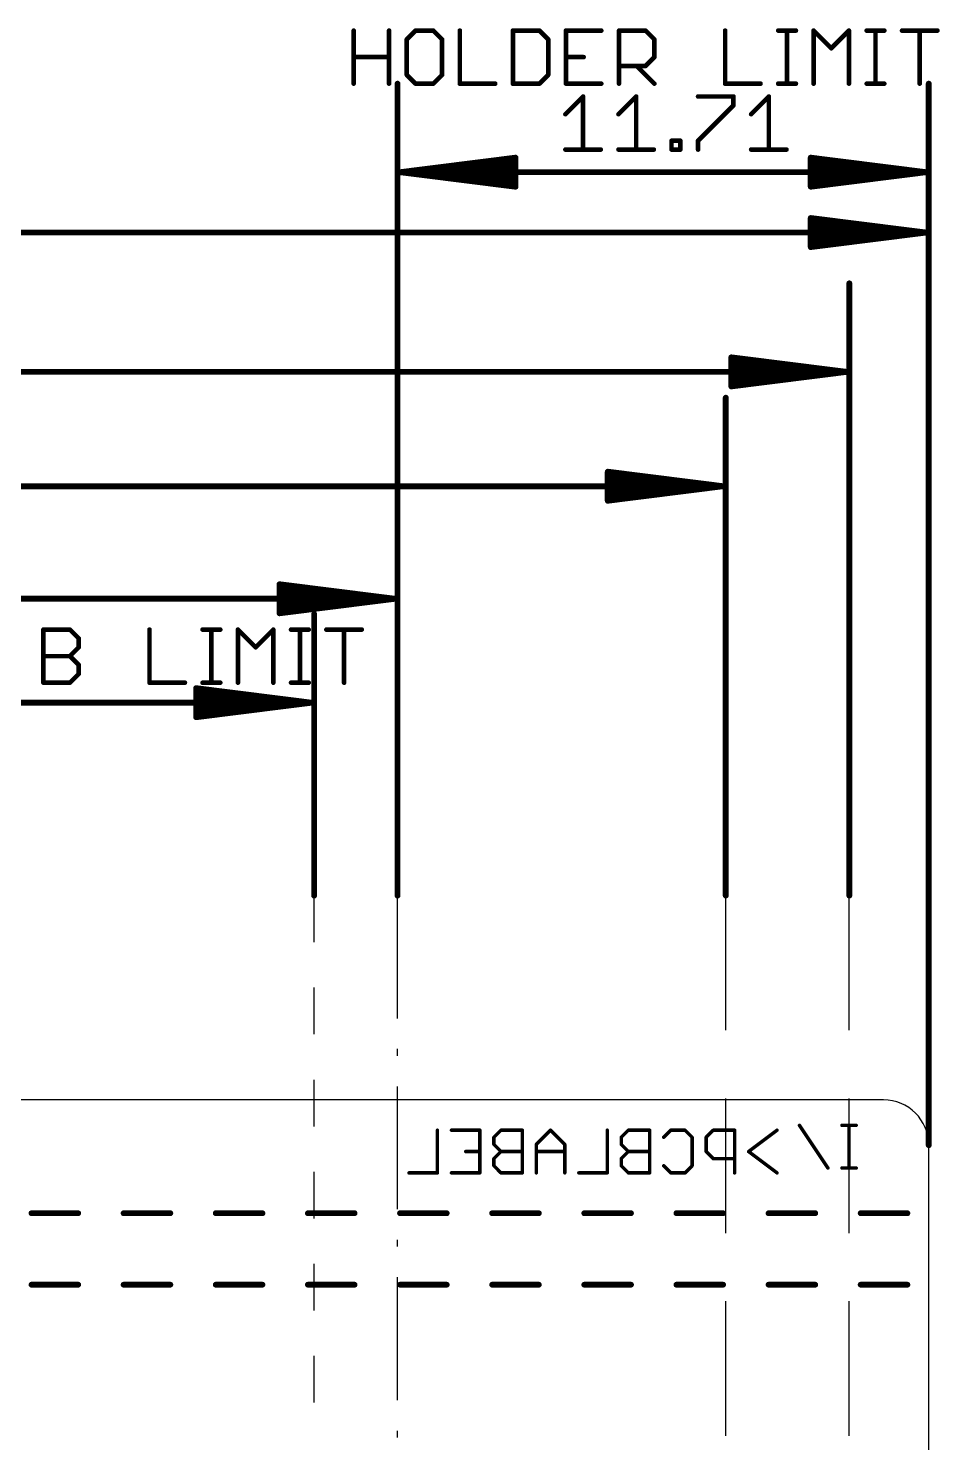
# Model space of a CAD drawing. Extents: x 85.1 to 160.2, y -5 to 84.1.
# Drawn here: x 136.8 to 156.88, y 52.94 to 84.11 of the extents above; entities that cross this region are included whole.
import ezdxf

# ---------------------------------------------------------------- set-up
doc = ezdxf.new("R2010")
doc.units = 0
for name, color, linetype in [('20', 7, 'CONTINUOUS'), ('22', 253, 'CONTINUOUS'), ('48', 253, 'CONTINUOUS')]:
    doc.layers.add(name, color=color, linetype=linetype)

msp = doc.modelspace()

# ---------------------------------------------------------------- linework, layer by layer
at = {"layer": '20'}
for p, q in [((155.64, 60.5), (132.67, 60.5)), ((156.64, 0.5), (156.64, 59.5))]:
    msp.add_line(p, q, dxfattribs=at)
msp.add_arc((155.64, 59.5), 1, 0, 90, dxfattribs=at)
at = {"layer": '22', "const_width": 0.0762}
for points in [[(145.813, 59.8297), (145.813, 58.8891)], [(146.1215, 59.8297), (146.7485, 59.8297)], [(146.7485, 59.8297), (146.7485, 58.8891)], [(147.2137, 59.8297), (147.057, 59.6729)], [(147.684, 59.8297), (147.2137, 59.8297)], [(147.684, 58.8891), (147.684, 59.8297)], [(148.306, 59.8297), (147.9925, 59.5162)], [(148.6196, 59.5162), (148.306, 59.8297)], [(149.5551, 59.8297), (149.5551, 58.8891)], [(150.0203, 59.8297), (149.8635, 59.6729)], [(150.4906, 59.8297), (150.0203, 59.8297)], [(150.4906, 58.8891), (150.4906, 59.8297)], [(150.799, 59.6729), (150.9558, 59.8297)], [(150.9558, 59.8297), (151.2693, 59.8297)], [(151.2693, 59.8297), (151.4261, 59.6729)], [(151.8913, 59.8297), (151.7346, 59.6729)], [(152.3616, 59.8297), (151.8913, 59.8297)], [(152.3616, 58.8891), (152.3616, 59.8297)], [(153.2972, 59.8297), (152.6701, 59.3594)], [(154.4182, 58.9961), (153.7912, 59.9367)], [(155.0419, 59.9367), (154.7284, 59.9367)], [(154.8851, 58.9961), (154.8851, 59.9367)], [(147.057, 59.6729), (147.057, 59.5162)], [(147.057, 59.5162), (147.2137, 59.3594)], [(147.9925, 59.5162), (147.9925, 58.8891)], [(148.6196, 58.8891), (148.6196, 59.5162)], [(149.8635, 59.6729), (149.8635, 59.5162)], [(149.8635, 59.5162), (150.0203, 59.3594)], [(151.4261, 59.6729), (151.4261, 59.0459)], [(151.7346, 59.6729), (151.7346, 59.3594)], [(146.7485, 59.3594), (146.435, 59.3594)], [(147.2137, 59.3594), (147.057, 59.2026)], [(147.057, 59.2026), (147.057, 59.0459)], [(147.684, 59.3594), (147.2137, 59.3594)], [(148.6196, 59.3594), (147.9925, 59.3594)], [(150.0203, 59.3594), (149.8635, 59.2026)], [(149.8635, 59.2026), (149.8635, 59.0459)], [(150.4906, 59.3594), (150.0203, 59.3594)], [(151.7346, 59.3594), (151.8913, 59.2026)], [(151.8913, 59.2026), (152.3616, 59.2026)], [(152.6701, 59.3594), (153.2972, 58.8891)], [(145.813, 58.8891), (145.1859, 58.8891)], [(146.7485, 58.8891), (146.1215, 58.8891)], [(147.057, 59.0459), (147.2137, 58.8891)], [(147.2137, 58.8891), (147.684, 58.8891)], [(149.5551, 58.8891), (148.928, 58.8891)], [(149.8635, 59.0459), (150.0203, 58.8891)], [(150.0203, 58.8891), (150.4906, 58.8891)], [(150.9558, 58.8891), (150.799, 59.0459)], [(151.2693, 58.8891), (150.9558, 58.8891)], [(151.4261, 59.0459), (151.2693, 58.8891)], [(155.0419, 58.9961), (154.7284, 58.9961)]]:
    msp.add_lwpolyline(points, dxfattribs=at)
at = {"layer": '22', "const_width": 0.0381}
for points in [[(145.8321, 59.8297, 1), (145.794, 59.8297)], [(146.1215, 59.8488, 1), (146.1215, 59.8107)], [(146.7676, 59.8297, 1), (146.7295, 59.8297)], [(146.7485, 59.8107, 1), (146.7485, 59.8488)], [(147.2137, 59.8488, 1), (147.2137, 59.8107)], [(147.2272, 59.8162, 1), (147.2003, 59.8432)], [(147.7031, 59.8297, 1), (147.665, 59.8297)], [(147.684, 59.8107, 1), (147.684, 59.8488)], [(148.3195, 59.8432, 1), (148.2926, 59.8162)], [(148.3195, 59.8162, 1), (148.2926, 59.8432)], [(149.5741, 59.8297, 1), (149.536, 59.8297)], [(150.0203, 59.8488, 1), (150.0203, 59.8107)], [(150.0338, 59.8162, 1), (150.0068, 59.8432)], [(150.5096, 59.8297, 1), (150.4715, 59.8297)], [(150.4906, 59.8107, 1), (150.4906, 59.8488)], [(150.9558, 59.8488, 1), (150.9558, 59.8107)], [(150.9693, 59.8162, 1), (150.9423, 59.8432)], [(151.2828, 59.8432, 1), (151.2559, 59.8162)], [(151.2693, 59.8107, 1), (151.2693, 59.8488)], [(151.8913, 59.8488, 1), (151.8913, 59.8107)], [(151.9048, 59.8162, 1), (151.8779, 59.8432)], [(152.3807, 59.8297, 1), (152.3426, 59.8297)], [(152.3616, 59.8107, 1), (152.3616, 59.8488)], [(153.3086, 59.8145, 1), (153.2857, 59.8449)], [(153.807, 59.9473, 1), (153.7753, 59.9261)], [(154.7284, 59.9558, 1), (154.7284, 59.9177)], [(154.9042, 59.9367, 1), (154.8661, 59.9367)], [(155.0419, 59.9177, 1), (155.0419, 59.9558)], [(147.076, 59.6729, 1), (147.0379, 59.6729)], [(147.0435, 59.6864, 1), (147.0704, 59.6595)], [(147.0704, 59.5296, 1), (147.0435, 59.5027)], [(147.0379, 59.5162, 1), (147.076, 59.5162)], [(148.0115, 59.5162, 1), (147.9734, 59.5162)], [(147.979, 59.5296, 1), (148.006, 59.5027)], [(148.6386, 59.5162, 1), (148.6005, 59.5162)], [(148.6061, 59.5027, 1), (148.633, 59.5296)], [(149.8826, 59.6729, 1), (149.8445, 59.6729)], [(149.8501, 59.6864, 1), (149.877, 59.6595)], [(149.877, 59.5296, 1), (149.8501, 59.5027)], [(149.8445, 59.5162, 1), (149.8826, 59.5162)], [(150.7856, 59.6864, 1), (150.8125, 59.6595)], [(151.4452, 59.6729, 1), (151.4071, 59.6729)], [(151.4126, 59.6595, 1), (151.4396, 59.6864)], [(151.7536, 59.6729, 1), (151.7155, 59.6729)], [(151.7211, 59.6864, 1), (151.748, 59.6595)], [(146.435, 59.3785, 1), (146.435, 59.3404)], [(146.7485, 59.3404, 1), (146.7485, 59.3785)], [(147.076, 59.2026, 1), (147.0379, 59.2026)], [(147.0435, 59.2161, 1), (147.0704, 59.1892)], [(147.2137, 59.3785, 1), (147.2137, 59.3404)], [(147.2272, 59.3459, 1), (147.2003, 59.3729)], [(147.2003, 59.3459, 1), (147.2272, 59.3729)], [(147.684, 59.3404, 1), (147.684, 59.3785)], [(147.9925, 59.3785, 1), (147.9925, 59.3404)], [(148.6196, 59.3404, 1), (148.6196, 59.3785)], [(149.8826, 59.2026, 1), (149.8445, 59.2026)], [(149.8501, 59.2161, 1), (149.877, 59.1892)], [(150.0203, 59.3785, 1), (150.0203, 59.3404)], [(150.0338, 59.3459, 1), (150.0068, 59.3729)], [(150.0068, 59.3459, 1), (150.0338, 59.3729)], [(150.4906, 59.3404, 1), (150.4906, 59.3785)], [(151.748, 59.3729, 1), (151.7211, 59.3459)], [(151.7155, 59.3594, 1), (151.7536, 59.3594)], [(151.8913, 59.2217, 1), (151.8913, 59.1836)], [(151.8779, 59.1892, 1), (151.9048, 59.2161)], [(152.3616, 59.1836, 1), (152.3616, 59.2217)], [(152.6815, 59.3746, 1), (152.6587, 59.3442)], [(152.6587, 59.3746, 1), (152.6815, 59.3442)], [(145.1859, 58.9082, 1), (145.1859, 58.8701)], [(145.794, 58.8891, 1), (145.8321, 58.8891)], [(145.813, 58.8701, 1), (145.813, 58.9082)], [(146.1215, 58.9082, 1), (146.1215, 58.8701)], [(146.7295, 58.8891, 1), (146.7676, 58.8891)], [(146.7485, 58.8701, 1), (146.7485, 58.9082)], [(147.0704, 59.0593, 1), (147.0435, 59.0324)], [(147.0379, 59.0459, 1), (147.076, 59.0459)], [(147.2137, 58.9082, 1), (147.2137, 58.8701)], [(147.2003, 58.8756, 1), (147.2272, 58.9026)], [(147.665, 58.8891, 1), (147.7031, 58.8891)], [(147.684, 58.8701, 1), (147.684, 58.9082)], [(147.9734, 58.8891, 1), (148.0115, 58.8891)], [(148.6005, 58.8891, 1), (148.6386, 58.8891)], [(148.928, 58.9082, 1), (148.928, 58.8701)], [(149.536, 58.8891, 1), (149.5741, 58.8891)], [(149.5551, 58.8701, 1), (149.5551, 58.9082)], [(149.877, 59.0593, 1), (149.8501, 59.0324)], [(149.8445, 59.0459, 1), (149.8826, 59.0459)], [(150.0203, 58.9082, 1), (150.0203, 58.8701)], [(150.0068, 58.8756, 1), (150.0338, 58.9026)], [(150.4715, 58.8891, 1), (150.5096, 58.8891)], [(150.4906, 58.8701, 1), (150.4906, 58.9082)], [(150.8125, 59.0593, 1), (150.7856, 59.0324)], [(150.9558, 58.9082, 1), (150.9558, 58.8701)], [(150.9423, 58.8756, 1), (150.9693, 58.9026)], [(151.2559, 58.9026, 1), (151.2828, 58.8756)], [(151.2693, 58.8701, 1), (151.2693, 58.9082)], [(151.4071, 59.0459, 1), (151.4452, 59.0459)], [(151.4396, 59.0324, 1), (151.4126, 59.0593)], [(152.3426, 58.8891, 1), (152.3807, 58.8891)], [(153.2857, 58.8739, 1), (153.3086, 58.9043)], [(154.4024, 58.9855, 1), (154.4341, 59.0067)], [(154.7284, 59.0152, 1), (154.7284, 58.9771)], [(154.8661, 58.9961, 1), (154.9042, 58.9961)], [(155.0419, 58.9771, 1), (155.0419, 59.0152)]]:
    msp.add_lwpolyline(points, format="xyb", dxfattribs=at)
at = {"layer": '48'}
for p, q in [((143.096, 63.9714), (143.096, 65)), ((144.934, 62.2941), (144.934, 65)), ((152.167, 62.0312), (152.167, 65)), ((154.89, 62.0312), (154.89, 65)), ((143.096, 61.9429), (143.096, 62.9714)), ((144.934, 61.4691), (144.934, 61.6191)), ((143.096, 59.9143), (143.096, 60.9429)), ((144.934, 58.0882), (144.934, 60.7941)), ((152.167, 57.5625), (152.167, 60.5312)), ((154.89, 57.5625), (154.89, 60.5312)), ((143.096, 57.8857), (143.096, 58.9143)), ((144.934, 57.2632), (144.934, 57.4132)), ((143.096, 55.8571), (143.096, 56.8857)), ((144.934, 53.8824), (144.934, 56.5882)), ((152.167, 53.0938), (152.167, 56.0625)), ((154.89, 53.0938), (154.89, 56.0625)), ((143.096, 53.8286), (143.096, 54.8571)), ((144.934, 53.0574), (144.934, 53.2074))]:
    msp.add_line(p, q, dxfattribs=at)
for points, const_width in [([(143.9676, 82.8908), (143.9676, 84.0602)], 0.1016), ([(144.7472, 84.0602), (144.7472, 82.8908)], 0.1016), ([(145.3319, 84.0602), (145.137, 83.8653)], 0.1016), ([(145.137, 83.8653), (145.137, 83.0857)], 0.1016), ([(145.7217, 84.0602), (145.3319, 84.0602)], 0.1016), ([(145.9166, 83.8653), (145.7217, 84.0602)], 0.1016), ([(145.9166, 83.0857), (145.9166, 83.8653)], 0.1016), ([(146.3064, 84.0602), (146.3064, 82.8908)], 0.1016), ([(147.4758, 84.0602), (147.4758, 82.8908)], 0.1016), ([(148.0605, 84.0602), (147.4758, 84.0602)], 0.1016), ([(148.2554, 83.8653), (148.0605, 84.0602)], 0.1016), ([(148.2554, 83.0857), (148.2554, 83.8653)], 0.1016), ([(149.4248, 84.0602), (148.6452, 84.0602)], 0.1016), ([(148.6452, 84.0602), (148.6452, 82.8908)], 0.1016), ([(149.8146, 82.8908), (149.8146, 84.0602)], 0.1016), ([(149.8146, 84.0602), (150.3993, 84.0602)], 0.1016), ([(150.3993, 84.0602), (150.5942, 83.8653)], 0.1016), ([(150.5942, 83.8653), (150.5942, 83.4755)], 0.1016), ([(152.1534, 84.0602), (152.1534, 82.8908)], 0.1016), ([(153.3228, 84.0602), (153.7126, 84.0602)], 0.1016), ([(153.5177, 82.8908), (153.5177, 84.0602)], 0.1016), ([(154.1024, 82.8908), (154.1024, 84.0602)], 0.1016), ([(154.1024, 84.0602), (154.4922, 83.6704)], 0.1016), ([(154.4922, 83.6704), (154.882, 84.0602)], 0.1016), ([(154.882, 84.0602), (154.882, 82.8908)], 0.1016), ([(155.2718, 84.0602), (155.6616, 84.0602)], 0.1016), ([(155.4667, 82.8908), (155.4667, 84.0602)], 0.1016), ([(156.0514, 84.0602), (156.831, 84.0602)], 0.1016), ([(156.4412, 82.8908), (156.4412, 84.0602)], 0.1016), ([(143.9676, 83.4755), (144.7472, 83.4755)], 0.1016), ([(148.6452, 83.4755), (149.035, 83.4755)], 0.1016), ([(150.3993, 83.2806), (149.8146, 83.2806)], 0.1016), ([(150.2044, 83.2806), (150.5942, 82.8908)], 0.1016), ([(150.5942, 83.4755), (150.3993, 83.2806)], 0.1016), ([(144.934, 65), (144.934, 82.89)], 0.13), ([(145.137, 83.0857), (145.3319, 82.8908)], 0.1016), ([(145.3319, 82.8908), (145.7217, 82.8908)], 0.1016), ([(145.7217, 82.8908), (145.9166, 83.0857)], 0.1016), ([(146.3064, 82.8908), (147.086, 82.8908)], 0.1016), ([(147.4758, 82.8908), (148.0605, 82.8908)], 0.1016), ([(148.0605, 82.8908), (148.2554, 83.0857)], 0.1016), ([(148.6452, 82.8908), (149.4248, 82.8908)], 0.1016), ([(152.1534, 82.8908), (152.933, 82.8908)], 0.1016), ([(153.3228, 82.8908), (153.7126, 82.8908)], 0.1016), ([(155.2718, 82.8908), (155.6616, 82.8908)], 0.1016), ([(156.64, 59.5), (156.64, 82.89)], 0.13), ([(148.6331, 82.2179), (149.0229, 82.6077)], 0.1016), ([(149.0229, 82.6077), (149.0229, 81.4383)], 0.1016), ([(149.8025, 82.2179), (150.1923, 82.6077)], 0.1016), ([(150.1923, 82.6077), (150.1923, 81.4383)], 0.1016), ([(151.5566, 82.6077), (152.3362, 82.6077)], 0.1016), ([(152.3362, 82.6077), (152.3362, 82.4128)], 0.1016), ([(152.726, 82.2179), (153.1158, 82.6077)], 0.1016), ([(153.1158, 82.6077), (153.1158, 81.4383)], 0.1016), ([(152.3362, 82.4128), (151.5566, 81.6332)], 0.1016), ([(150.9719, 81.4383), (150.9719, 81.6332)], 0.1016), ([(150.9719, 81.6332), (151.1668, 81.6332)], 0.1016), ([(151.1668, 81.6332), (151.1668, 81.4383)], 0.1016), ([(151.5566, 81.6332), (151.5566, 81.4383)], 0.1016), ([(148.6331, 81.4383), (149.4127, 81.4383)], 0.1016), ([(149.8025, 81.4383), (150.5821, 81.4383)], 0.1016), ([(151.1668, 81.4383), (150.9719, 81.4383)], 0.1016), ([(152.726, 81.4383), (153.5056, 81.4383)], 0.1016), ([(156.64, 59.5), (156.64, 81.56)], 0.13), ([(144.999, 80.94), (147.534, 81.2592)], 0.13), ([(144.999, 80.94), (147.534, 81.2)], 0.13), ([(144.999, 80.94), (147.534, 81.07)], 0.13), ([(147.534, 81.2592), (147.534, 80.6208)], 0.13), ([(156.575, 80.94), (154.04, 81.2592)], 0.13), ([(154.04, 81.2592), (154.04, 80.6208)], 0.13), ([(156.575, 80.94), (154.04, 81.2)], 0.13), ([(156.575, 80.94), (154.04, 81.07)], 0.13), ([(156.575, 80.94), (144.999, 80.94)], 0.13), ([(147.534, 80.6208), (144.999, 80.94)], 0.13), ([(147.534, 80.81), (144.999, 80.94)], 0.13), ([(147.534, 80.68), (144.999, 80.94)], 0.13), ([(154.04, 80.6208), (156.575, 80.94)], 0.13), ([(154.04, 80.81), (156.575, 80.94)], 0.13), ([(154.04, 80.68), (156.575, 80.94)], 0.13), ([(156.575, 79.61), (154.04, 79.9292)], 0.13), ([(154.04, 79.9292), (154.04, 79.2908)], 0.13), ([(156.575, 79.61), (154.04, 79.87)], 0.13), ([(156.575, 79.61), (154.04, 79.74)], 0.13), ([(90.235, 79.61), (156.575, 79.61)], 0.13), ([(154.04, 79.2908), (156.575, 79.61)], 0.13), ([(154.04, 79.48), (156.575, 79.61)], 0.13), ([(154.04, 79.35), (156.575, 79.61)], 0.13), ([(154.89, 65), (154.89, 78.49)], 0.13), ([(154.825, 76.54), (152.29, 76.8592)], 0.13), ([(152.29, 76.8592), (152.29, 76.2208)], 0.13), ([(154.825, 76.54), (152.29, 76.8)], 0.13), ([(154.825, 76.54), (152.29, 76.67)], 0.13), ([(90.235, 76.54), (154.825, 76.54)], 0.13), ([(152.29, 76.2208), (154.825, 76.54)], 0.13), ([(152.29, 76.41), (154.825, 76.54)], 0.13), ([(152.29, 76.28), (154.825, 76.54)], 0.13), ([(152.167, 65), (152.167, 75.97)], 0.13), ([(152.102, 74.02), (149.567, 74.3392)], 0.13), ([(149.567, 74.3392), (149.567, 73.7008)], 0.13), ([(152.102, 74.02), (149.567, 74.28)], 0.13), ([(152.102, 74.02), (149.567, 74.15)], 0.13), ([(90.235, 74.02), (152.102, 74.02)], 0.13), ([(149.567, 73.7008), (152.102, 74.02)], 0.13), ([(149.567, 73.89), (152.102, 74.02)], 0.13), ([(149.567, 73.76), (152.102, 74.02)], 0.13), ([(144.934, 65), (144.934, 73.49)], 0.13), ([(144.869, 71.54), (142.334, 71.8592)], 0.13), ([(142.334, 71.8592), (142.334, 71.2208)], 0.13), ([(144.869, 71.54), (142.334, 71.8)], 0.13), ([(144.869, 71.54), (142.334, 71.67)], 0.13), ([(90.235, 71.54), (144.869, 71.54)], 0.13), ([(142.334, 71.2208), (144.869, 71.54)], 0.13), ([(142.334, 71.41), (144.869, 71.54)], 0.13), ([(142.334, 71.28), (144.869, 71.54)], 0.13), ([(143.096, 65), (143.096, 71.2)], 0.13), ([(137.1296, 69.6908), (137.1296, 70.8602)], 0.1016), ([(137.1296, 70.8602), (137.7143, 70.8602)], 0.1016), ([(137.7143, 70.8602), (137.9092, 70.6653)], 0.1016), ([(139.4684, 70.8602), (139.4684, 69.6908)], 0.1016), ([(140.6378, 70.8602), (141.0276, 70.8602)], 0.1016), ([(140.8327, 69.6908), (140.8327, 70.8602)], 0.1016), ([(141.4174, 69.6908), (141.4174, 70.8602)], 0.1016), ([(141.4174, 70.8602), (141.8072, 70.4704)], 0.1016), ([(141.8072, 70.4704), (142.197, 70.8602)], 0.1016), ([(142.197, 70.8602), (142.197, 69.6908)], 0.1016), ([(142.5868, 70.8602), (142.9766, 70.8602)], 0.1016), ([(142.7817, 69.6908), (142.7817, 70.8602)], 0.1016), ([(143.3664, 70.8602), (144.146, 70.8602)], 0.1016), ([(143.7562, 69.6908), (143.7562, 70.8602)], 0.1016), ([(137.9092, 70.4704), (137.7143, 70.2755)], 0.1016), ([(137.9092, 70.6653), (137.9092, 70.4704)], 0.1016), ([(137.1296, 70.2755), (137.7143, 70.2755)], 0.1016), ([(137.7143, 70.2755), (137.9092, 70.0806)], 0.1016), ([(137.9092, 70.0806), (137.9092, 69.8857)], 0.1016), ([(137.9092, 69.8857), (137.7143, 69.6908)], 0.1016), ([(137.7143, 69.6908), (137.1296, 69.6908)], 0.1016), ([(139.4684, 69.6908), (140.248, 69.6908)], 0.1016), ([(143.031, 69.25), (140.496, 69.5692)], 0.13), ([(140.496, 69.5692), (140.496, 68.9308)], 0.13), ([(143.031, 69.25), (140.496, 69.51)], 0.13), ([(140.6378, 69.6908), (141.0276, 69.6908)], 0.1016), ([(142.5868, 69.6908), (142.9766, 69.6908)], 0.1016), ([(90.235, 69.25), (143.031, 69.25)], 0.13), ([(143.031, 69.25), (140.496, 69.38)], 0.13), ([(140.496, 68.9308), (143.031, 69.25)], 0.13), ([(140.496, 69.12), (143.031, 69.25)], 0.13), ([(140.496, 68.99), (143.031, 69.25)], 0.13), ([(136.867, 58), (137.8973, 58)], 0.127), ([(138.8973, 58), (139.9276, 58)], 0.127), ([(140.9276, 58), (141.9579, 58)], 0.127), ([(142.9579, 58), (143.9882, 58)], 0.127), ([(144.9882, 58), (146.0185, 58)], 0.127), ([(147.0185, 58), (148.0488, 58)], 0.127), ([(149.0488, 58), (150.0791, 58)], 0.127), ([(151.0791, 58), (152.1094, 58)], 0.127), ([(153.1094, 58), (154.1397, 58)], 0.127), ([(155.1397, 58), (156.17, 58)], 0.127), ([(136.867, 56.425), (137.8973, 56.425)], 0.127), ([(138.8973, 56.425), (139.9276, 56.425)], 0.127), ([(140.9276, 56.425), (141.9579, 56.425)], 0.127), ([(142.9579, 56.425), (143.9882, 56.425)], 0.127), ([(144.9882, 56.425), (146.0185, 56.425)], 0.127), ([(147.0185, 56.425), (148.0488, 56.425)], 0.127), ([(149.0488, 56.425), (150.0791, 56.425)], 0.127), ([(151.0791, 56.425), (152.1094, 56.425)], 0.127), ([(153.1094, 56.425), (154.1397, 56.425)], 0.127), ([(155.1397, 56.425), (156.17, 56.425)], 0.127)]:
    msp.add_lwpolyline(points, dxfattribs=dict(at, const_width=const_width))
for points, const_width in [([(143.993, 84.0602, 1), (143.9422, 84.0602)], 0.0508), ([(144.7726, 84.0602, 1), (144.7218, 84.0602)], 0.0508), ([(145.119, 83.8833, 1), (145.155, 83.8473)], 0.0508), ([(145.1624, 83.8653, 1), (145.1116, 83.8653)], 0.0508), ([(145.3319, 84.0856, 1), (145.3319, 84.0348)], 0.0508), ([(145.3499, 84.0422, 1), (145.3139, 84.0782)], 0.0508), ([(145.7397, 84.0782, 1), (145.7037, 84.0422)], 0.0508), ([(145.7217, 84.0348, 1), (145.7217, 84.0856)], 0.0508), ([(145.942, 83.8653, 1), (145.8912, 83.8653)], 0.0508), ([(145.8986, 83.8473, 1), (145.9346, 83.8833)], 0.0508), ([(146.3318, 84.0602, 1), (146.281, 84.0602)], 0.0508), ([(147.5012, 84.0602, 1), (147.4504, 84.0602)], 0.0508), ([(147.4758, 84.0856, 1), (147.4758, 84.0348)], 0.0508), ([(148.0785, 84.0782, 1), (148.0425, 84.0422)], 0.0508), ([(148.0605, 84.0348, 1), (148.0605, 84.0856)], 0.0508), ([(148.2808, 83.8653, 1), (148.23, 83.8653)], 0.0508), ([(148.2374, 83.8473, 1), (148.2734, 83.8833)], 0.0508), ([(148.6452, 84.0856, 1), (148.6452, 84.0348)], 0.0508), ([(148.6706, 84.0602, 1), (148.6198, 84.0602)], 0.0508), ([(149.4248, 84.0348, 1), (149.4248, 84.0856)], 0.0508), ([(149.84, 84.0602, 1), (149.7892, 84.0602)], 0.0508), ([(149.8146, 84.0856, 1), (149.8146, 84.0348)], 0.0508), ([(150.4172, 84.0782, 1), (150.3813, 84.0422)], 0.0508), ([(150.3993, 84.0348, 1), (150.3993, 84.0856)], 0.0508), ([(150.6196, 83.8653, 1), (150.5688, 83.8653)], 0.0508), ([(150.5762, 83.8473, 1), (150.6121, 83.8833)], 0.0508), ([(152.1788, 84.0602, 1), (152.128, 84.0602)], 0.0508), ([(153.3228, 84.0856, 1), (153.3228, 84.0348)], 0.0508), ([(153.5431, 84.0602, 1), (153.4923, 84.0602)], 0.0508), ([(153.7126, 84.0348, 1), (153.7126, 84.0856)], 0.0508), ([(154.1203, 84.0782, 1), (154.0844, 84.0422)], 0.0508), ([(154.1278, 84.0602, 1), (154.077, 84.0602)], 0.0508), ([(154.9074, 84.0602, 1), (154.8566, 84.0602)], 0.0508), ([(154.8999, 84.0422, 1), (154.864, 84.0782)], 0.0508), ([(155.2718, 84.0856, 1), (155.2718, 84.0348)], 0.0508), ([(155.4921, 84.0602, 1), (155.4413, 84.0602)], 0.0508), ([(155.6616, 84.0348, 1), (155.6616, 84.0856)], 0.0508), ([(156.0514, 84.0856, 1), (156.0514, 84.0348)], 0.0508), ([(156.4666, 84.0602, 1), (156.4158, 84.0602)], 0.0508), ([(156.831, 84.0348, 1), (156.831, 84.0856)], 0.0508), ([(154.4742, 83.6884, 1), (154.5101, 83.6524)], 0.0508), ([(154.4742, 83.6524, 1), (154.5101, 83.6884)], 0.0508), ([(143.9676, 83.5009, 1), (143.9676, 83.4501)], 0.0508), ([(144.7472, 83.4501, 1), (144.7472, 83.5009)], 0.0508), ([(148.6452, 83.5009, 1), (148.6452, 83.4501)], 0.0508), ([(149.035, 83.4501, 1), (149.035, 83.5009)], 0.0508), ([(149.8146, 83.306, 1), (149.8146, 83.2552)], 0.0508), ([(150.2223, 83.2986, 1), (150.1864, 83.2626)], 0.0508), ([(150.3813, 83.2986, 1), (150.4172, 83.2626)], 0.0508), ([(150.3993, 83.2552, 1), (150.3993, 83.306)], 0.0508), ([(150.5688, 83.4755, 1), (150.6196, 83.4755)], 0.0508), ([(150.6121, 83.4575, 1), (150.5762, 83.4935)], 0.0508), ([(143.9422, 82.8908, 1), (143.993, 82.8908)], 0.0508), ([(144.7218, 82.8908, 1), (144.7726, 82.8908)], 0.0508), ([(144.9665, 82.89, 1), (144.9015, 82.89)], 0.065), ([(145.155, 83.1037, 1), (145.119, 83.0677)], 0.0508), ([(145.1116, 83.0857, 1), (145.1624, 83.0857)], 0.0508), ([(145.3319, 82.9162, 1), (145.3319, 82.8654)], 0.0508), ([(145.3139, 82.8728, 1), (145.3499, 82.9088)], 0.0508), ([(145.7037, 82.9088, 1), (145.7397, 82.8728)], 0.0508), ([(145.7217, 82.8654, 1), (145.7217, 82.9162)], 0.0508), ([(145.8912, 83.0857, 1), (145.942, 83.0857)], 0.0508), ([(145.9346, 83.0677, 1), (145.8986, 83.1037)], 0.0508), ([(146.3064, 82.9162, 1), (146.3064, 82.8654)], 0.0508), ([(146.281, 82.8908, 1), (146.3318, 82.8908)], 0.0508), ([(147.086, 82.8654, 1), (147.086, 82.9162)], 0.0508), ([(147.4758, 82.9162, 1), (147.4758, 82.8654)], 0.0508), ([(147.4504, 82.8908, 1), (147.5012, 82.8908)], 0.0508), ([(148.0425, 82.9088, 1), (148.0785, 82.8728)], 0.0508), ([(148.0605, 82.8654, 1), (148.0605, 82.9162)], 0.0508), ([(148.23, 83.0857, 1), (148.2808, 83.0857)], 0.0508), ([(148.2734, 83.0677, 1), (148.2374, 83.1037)], 0.0508), ([(148.6452, 82.9162, 1), (148.6452, 82.8654)], 0.0508), ([(148.6198, 82.8908, 1), (148.6706, 82.8908)], 0.0508), ([(149.4248, 82.8654, 1), (149.4248, 82.9162)], 0.0508), ([(149.7892, 82.8908, 1), (149.84, 82.8908)], 0.0508), ([(150.5762, 82.8728, 1), (150.6121, 82.9088)], 0.0508), ([(152.1534, 82.9162, 1), (152.1534, 82.8654)], 0.0508), ([(152.128, 82.8908, 1), (152.1788, 82.8908)], 0.0508), ([(152.933, 82.8654, 1), (152.933, 82.9162)], 0.0508), ([(153.3228, 82.9162, 1), (153.3228, 82.8654)], 0.0508), ([(153.4923, 82.8908, 1), (153.5431, 82.8908)], 0.0508), ([(153.7126, 82.8654, 1), (153.7126, 82.9162)], 0.0508), ([(154.077, 82.8908, 1), (154.1278, 82.8908)], 0.0508), ([(154.8566, 82.8908, 1), (154.9074, 82.8908)], 0.0508), ([(155.2718, 82.9162, 1), (155.2718, 82.8654)], 0.0508), ([(155.4413, 82.8908, 1), (155.4921, 82.8908)], 0.0508), ([(155.6616, 82.8654, 1), (155.6616, 82.9162)], 0.0508), ([(156.4158, 82.8908, 1), (156.4666, 82.8908)], 0.0508), ([(156.6725, 82.89, 1), (156.6075, 82.89)], 0.065), ([(149.0483, 82.6077, 1), (148.9975, 82.6077)], 0.0508), ([(149.0409, 82.5897, 1), (149.0049, 82.6257)], 0.0508), ([(150.2177, 82.6077, 1), (150.1669, 82.6077)], 0.0508), ([(150.2103, 82.5897, 1), (150.1743, 82.6257)], 0.0508), ([(151.5566, 82.6331, 1), (151.5566, 82.5823)], 0.0508), ([(152.3616, 82.6077, 1), (152.3108, 82.6077)], 0.0508), ([(152.3362, 82.5823, 1), (152.3362, 82.6331)], 0.0508), ([(153.1412, 82.6077, 1), (153.0904, 82.6077)], 0.0508), ([(153.1338, 82.5897, 1), (153.0978, 82.6257)], 0.0508), ([(152.3108, 82.4128, 1), (152.3616, 82.4128)], 0.0508), ([(152.3542, 82.3948, 1), (152.3182, 82.4308)], 0.0508), ([(148.6151, 82.2359, 1), (148.6511, 82.1999)], 0.0508), ([(149.7845, 82.2359, 1), (149.8205, 82.1999)], 0.0508), ([(152.708, 82.2359, 1), (152.744, 82.1999)], 0.0508), ([(150.9973, 81.6332, 1), (150.9465, 81.6332)], 0.0508), ([(150.9719, 81.6586, 1), (150.9719, 81.6078)], 0.0508), ([(151.1922, 81.6332, 1), (151.1414, 81.6332)], 0.0508), ([(151.1668, 81.6078, 1), (151.1668, 81.6586)], 0.0508), ([(151.5386, 81.6512, 1), (151.5746, 81.6152)], 0.0508), ([(151.582, 81.6332, 1), (151.5312, 81.6332)], 0.0508), ([(148.6331, 81.4637, 1), (148.6331, 81.4129)], 0.0508), ([(148.9975, 81.4383, 1), (149.0483, 81.4383)], 0.0508), ([(149.4127, 81.4129, 1), (149.4127, 81.4637)], 0.0508), ([(149.8025, 81.4637, 1), (149.8025, 81.4129)], 0.0508), ([(150.1669, 81.4383, 1), (150.2177, 81.4383)], 0.0508), ([(150.5821, 81.4129, 1), (150.5821, 81.4637)], 0.0508), ([(150.9719, 81.4637, 1), (150.9719, 81.4129)], 0.0508), ([(150.9465, 81.4383, 1), (150.9973, 81.4383)], 0.0508), ([(151.1414, 81.4383, 1), (151.1922, 81.4383)], 0.0508), ([(151.1668, 81.4129, 1), (151.1668, 81.4637)], 0.0508), ([(151.5312, 81.4383, 1), (151.582, 81.4383)], 0.0508), ([(152.726, 81.4637, 1), (152.726, 81.4129)], 0.0508), ([(153.0904, 81.4383, 1), (153.1412, 81.4383)], 0.0508), ([(153.5056, 81.4129, 1), (153.5056, 81.4637)], 0.0508), ([(156.6725, 81.56, 1), (156.6075, 81.56)], 0.065), ([(147.5665, 81.2592, 1), (147.5015, 81.2592)], 0.065), ([(147.5381, 81.227, 1), (147.5299, 81.2915)], 0.065), ([(147.5373, 81.1677, 1), (147.5307, 81.2323)], 0.065), ([(147.5357, 81.0375, 1), (147.5323, 81.1025)], 0.065), ([(154.0441, 81.2915, 1), (154.0359, 81.227)], 0.065), ([(154.0725, 81.2592, 1), (154.0075, 81.2592)], 0.065), ([(154.0433, 81.2323, 1), (154.0367, 81.1677)], 0.065), ([(154.0417, 81.1025, 1), (154.0383, 81.0375)], 0.065), ([(144.999, 80.9725, 1), (144.999, 80.9075)], 0.065), ([(145.0031, 80.9722, 1), (144.9949, 80.9078)], 0.065), ([(144.9973, 80.9725, 1), (145.0007, 80.9075)], 0.065), ([(145.0007, 80.9725, 1), (144.9973, 80.9075)], 0.065), ([(145.0023, 80.9723, 1), (144.9957, 80.9077)], 0.065), ([(144.9957, 80.9723, 1), (145.0023, 80.9077)], 0.065), ([(144.9949, 80.9722, 1), (145.0031, 80.9078)], 0.065), ([(147.5307, 80.6477, 1), (147.5373, 80.7123)], 0.065), ([(147.5323, 80.7775, 1), (147.5357, 80.8425)], 0.065), ([(154.0383, 80.8425, 1), (154.0417, 80.7775)], 0.065), ([(154.0367, 80.7123, 1), (154.0433, 80.6477)], 0.065), ([(156.5791, 80.9078, 1), (156.5709, 80.9722)], 0.065), ([(156.5709, 80.9078, 1), (156.5791, 80.9722)], 0.065), ([(156.5783, 80.9077, 1), (156.5717, 80.9723)], 0.065), ([(156.5717, 80.9077, 1), (156.5783, 80.9723)], 0.065), ([(156.5733, 80.9075, 1), (156.5767, 80.9725)], 0.065), ([(156.5767, 80.9075, 1), (156.5733, 80.9725)], 0.065), ([(156.575, 80.9075, 1), (156.575, 80.9725)], 0.065), ([(147.5015, 80.6208, 1), (147.5665, 80.6208)], 0.065), ([(147.5299, 80.5885, 1), (147.5381, 80.653)], 0.065), ([(154.0359, 80.653, 1), (154.0441, 80.5885)], 0.065), ([(154.0075, 80.6208, 1), (154.0725, 80.6208)], 0.065), ([(154.0441, 79.9615, 1), (154.0359, 79.897)], 0.065), ([(154.0725, 79.9292, 1), (154.0075, 79.9292)], 0.065), ([(154.0433, 79.9023, 1), (154.0367, 79.8377)], 0.065), ([(154.0417, 79.7725, 1), (154.0383, 79.7075)], 0.065), ([(154.0383, 79.5125, 1), (154.0417, 79.4475)], 0.065), ([(156.5791, 79.5778, 1), (156.5709, 79.6422)], 0.065), ([(156.5709, 79.5778, 1), (156.5791, 79.6422)], 0.065), ([(156.5783, 79.5777, 1), (156.5717, 79.6423)], 0.065), ([(156.5717, 79.5777, 1), (156.5783, 79.6423)], 0.065), ([(156.5733, 79.5775, 1), (156.5767, 79.6425)], 0.065), ([(156.5767, 79.5775, 1), (156.5733, 79.6425)], 0.065), ([(156.575, 79.5775, 1), (156.575, 79.6425)], 0.065), ([(154.0367, 79.3823, 1), (154.0433, 79.3177)], 0.065), ([(154.0359, 79.323, 1), (154.0441, 79.2585)], 0.065), ([(154.0075, 79.2908, 1), (154.0725, 79.2908)], 0.065), ([(154.9225, 78.49, 1), (154.8575, 78.49)], 0.065), ([(152.2941, 76.8915, 1), (152.2859, 76.827)], 0.065), ([(152.3225, 76.8592, 1), (152.2575, 76.8592)], 0.065), ([(152.2933, 76.8323, 1), (152.2867, 76.7677)], 0.065), ([(152.2917, 76.7025, 1), (152.2883, 76.6375)], 0.065), ([(152.2883, 76.4425, 1), (152.2917, 76.3775)], 0.065), ([(154.8291, 76.5078, 1), (154.8209, 76.5722)], 0.065), ([(154.8209, 76.5078, 1), (154.8291, 76.5722)], 0.065), ([(154.8283, 76.5077, 1), (154.8217, 76.5723)], 0.065), ([(154.8217, 76.5077, 1), (154.8283, 76.5723)], 0.065), ([(154.8233, 76.5075, 1), (154.8267, 76.5725)], 0.065), ([(154.8267, 76.5075, 1), (154.8233, 76.5725)], 0.065), ([(154.825, 76.5075, 1), (154.825, 76.5725)], 0.065), ([(152.2867, 76.3123, 1), (152.2933, 76.2477)], 0.065), ([(152.2859, 76.253, 1), (152.2941, 76.1885)], 0.065), ([(152.2575, 76.2208, 1), (152.3225, 76.2208)], 0.065), ([(152.1995, 75.97, 1), (152.1345, 75.97)], 0.065), ([(149.5711, 74.3715, 1), (149.5629, 74.307)], 0.065), ([(149.5995, 74.3392, 1), (149.5345, 74.3392)], 0.065), ([(149.5703, 74.3123, 1), (149.5637, 74.2477)], 0.065), ([(149.5687, 74.1825, 1), (149.5653, 74.1175)], 0.065), ([(149.5653, 73.9225, 1), (149.5687, 73.8575)], 0.065), ([(152.1061, 73.9878, 1), (152.0979, 74.0522)], 0.065), ([(152.0979, 73.9878, 1), (152.1061, 74.0522)], 0.065), ([(152.1053, 73.9877, 1), (152.0987, 74.0523)], 0.065), ([(152.0987, 73.9877, 1), (152.1053, 74.0523)], 0.065), ([(152.1003, 73.9875, 1), (152.1037, 74.0525)], 0.065), ([(152.1037, 73.9875, 1), (152.1003, 74.0525)], 0.065), ([(152.102, 73.9875, 1), (152.102, 74.0525)], 0.065), ([(149.5637, 73.7923, 1), (149.5703, 73.7277)], 0.065), ([(149.5629, 73.733, 1), (149.5711, 73.6685)], 0.065), ([(149.5345, 73.7008, 1), (149.5995, 73.7008)], 0.065), ([(144.9665, 73.49, 1), (144.9015, 73.49)], 0.065), ([(142.3381, 71.8915, 1), (142.3299, 71.827)], 0.065), ([(142.3665, 71.8592, 1), (142.3015, 71.8592)], 0.065), ([(142.3373, 71.8323, 1), (142.3307, 71.7677)], 0.065), ([(142.3357, 71.7025, 1), (142.3323, 71.6375)], 0.065), ([(142.3323, 71.4425, 1), (142.3357, 71.3775)], 0.065), ([(144.8731, 71.5078, 1), (144.8649, 71.5722)], 0.065), ([(144.8649, 71.5078, 1), (144.8731, 71.5722)], 0.065), ([(144.8723, 71.5077, 1), (144.8657, 71.5723)], 0.065), ([(144.8657, 71.5077, 1), (144.8723, 71.5723)], 0.065), ([(144.8673, 71.5075, 1), (144.8707, 71.5725)], 0.065), ([(144.8707, 71.5075, 1), (144.8673, 71.5725)], 0.065), ([(144.869, 71.5075, 1), (144.869, 71.5725)], 0.065), ([(142.3307, 71.3123, 1), (142.3373, 71.2477)], 0.065), ([(142.3299, 71.253, 1), (142.3381, 71.1885)], 0.065), ([(142.3015, 71.2208, 1), (142.3665, 71.2208)], 0.065), ([(143.1285, 71.2, 1), (143.0635, 71.2)], 0.065), ([(137.155, 70.8602, 1), (137.1042, 70.8602)], 0.0508), ([(137.1296, 70.8856, 1), (137.1296, 70.8348)], 0.0508), ([(137.7323, 70.8782, 1), (137.6963, 70.8422)], 0.0508), ([(137.7143, 70.8348, 1), (137.7143, 70.8856)], 0.0508), ([(139.4938, 70.8602, 1), (139.443, 70.8602)], 0.0508), ([(140.6378, 70.8856, 1), (140.6378, 70.8348)], 0.0508), ([(140.8581, 70.8602, 1), (140.8073, 70.8602)], 0.0508), ([(141.0276, 70.8348, 1), (141.0276, 70.8856)], 0.0508), ([(141.4353, 70.8782, 1), (141.3994, 70.8422)], 0.0508), ([(141.4428, 70.8602, 1), (141.392, 70.8602)], 0.0508), ([(142.2224, 70.8602, 1), (142.1716, 70.8602)], 0.0508), ([(142.2149, 70.8422, 1), (142.179, 70.8782)], 0.0508), ([(142.5868, 70.8856, 1), (142.5868, 70.8348)], 0.0508), ([(142.8071, 70.8602, 1), (142.7563, 70.8602)], 0.0508), ([(142.9766, 70.8348, 1), (142.9766, 70.8856)], 0.0508), ([(143.3664, 70.8856, 1), (143.3664, 70.8348)], 0.0508), ([(143.7816, 70.8602, 1), (143.7308, 70.8602)], 0.0508), ([(144.146, 70.8348, 1), (144.146, 70.8856)], 0.0508), ([(137.9346, 70.6653, 1), (137.8838, 70.6653)], 0.0508), ([(137.8838, 70.4704, 1), (137.9346, 70.4704)], 0.0508), ([(137.8912, 70.6473, 1), (137.9272, 70.6833)], 0.0508), ([(137.9272, 70.4524, 1), (137.8912, 70.4884)], 0.0508), ([(141.7892, 70.4884, 1), (141.8251, 70.4524)], 0.0508), ([(141.7892, 70.4524, 1), (141.8251, 70.4884)], 0.0508), ([(137.1296, 70.3009, 1), (137.1296, 70.2501)], 0.0508), ([(137.7323, 70.2935, 1), (137.6963, 70.2575)], 0.0508), ([(137.6963, 70.2935, 1), (137.7323, 70.2575)], 0.0508), ([(137.7143, 70.2501, 1), (137.7143, 70.3009)], 0.0508), ([(137.9346, 70.0806, 1), (137.8838, 70.0806)], 0.0508), ([(137.8838, 69.8857, 1), (137.9346, 69.8857)], 0.0508), ([(137.8912, 70.0626, 1), (137.9272, 70.0986)], 0.0508), ([(137.9272, 69.8677, 1), (137.8912, 69.9037)], 0.0508), ([(137.1296, 69.7162, 1), (137.1296, 69.6654)], 0.0508), ([(137.1042, 69.6908, 1), (137.155, 69.6908)], 0.0508), ([(137.6963, 69.7088, 1), (137.7323, 69.6728)], 0.0508), ([(137.7143, 69.6654, 1), (137.7143, 69.7162)], 0.0508), ([(139.4684, 69.7162, 1), (139.4684, 69.6654)], 0.0508), ([(139.443, 69.6908, 1), (139.4938, 69.6908)], 0.0508), ([(140.248, 69.6654, 1), (140.248, 69.7162)], 0.0508), ([(140.5001, 69.6015, 1), (140.4919, 69.537)], 0.065), ([(140.5285, 69.5692, 1), (140.4635, 69.5692)], 0.065), ([(140.4993, 69.5423, 1), (140.4927, 69.4777)], 0.065), ([(140.6378, 69.7162, 1), (140.6378, 69.6654)], 0.0508), ([(140.8073, 69.6908, 1), (140.8581, 69.6908)], 0.0508), ([(141.0276, 69.6654, 1), (141.0276, 69.7162)], 0.0508), ([(141.392, 69.6908, 1), (141.4428, 69.6908)], 0.0508), ([(142.1716, 69.6908, 1), (142.2224, 69.6908)], 0.0508), ([(142.5868, 69.7162, 1), (142.5868, 69.6654)], 0.0508), ([(142.7563, 69.6908, 1), (142.8071, 69.6908)], 0.0508), ([(142.9766, 69.6654, 1), (142.9766, 69.7162)], 0.0508), ([(143.7308, 69.6908, 1), (143.7816, 69.6908)], 0.0508), ([(140.4977, 69.4125, 1), (140.4943, 69.3475)], 0.065), ([(143.0351, 69.2178, 1), (143.0269, 69.2822)], 0.065), ([(143.0269, 69.2178, 1), (143.0351, 69.2822)], 0.065), ([(143.0343, 69.2177, 1), (143.0277, 69.2823)], 0.065), ([(143.0277, 69.2177, 1), (143.0343, 69.2823)], 0.065), ([(143.0293, 69.2175, 1), (143.0327, 69.2825)], 0.065), ([(143.0327, 69.2175, 1), (143.0293, 69.2825)], 0.065), ([(143.031, 69.2175, 1), (143.031, 69.2825)], 0.065), ([(140.4943, 69.1525, 1), (140.4977, 69.0875)], 0.065), ([(140.4927, 69.0223, 1), (140.4993, 68.9577)], 0.065), ([(140.4919, 68.963, 1), (140.5001, 68.8985)], 0.065), ([(140.4635, 68.9308, 1), (140.5285, 68.9308)], 0.065), ([(143.0635, 65, 1), (143.1285, 65)], 0.065), ([(144.9015, 65, 1), (144.9665, 65)], 0.065), ([(144.9015, 65, 1), (144.9665, 65)], 0.065), ([(152.1345, 65, 1), (152.1995, 65)], 0.065), ([(154.8575, 65, 1), (154.9225, 65)], 0.065), ([(156.6075, 59.5, 1), (156.6725, 59.5)], 0.065), ([(156.6075, 59.5, 1), (156.6725, 59.5)], 0.065), ([(136.867, 58.0318, 1), (136.867, 57.9682)], 0.0635), ([(137.8973, 57.9682, 1), (137.8973, 58.0318)], 0.0635), ([(138.8973, 58.0318, 1), (138.8973, 57.9682)], 0.0635), ([(139.9276, 57.9682, 1), (139.9276, 58.0318)], 0.0635), ([(140.9276, 58.0318, 1), (140.9276, 57.9682)], 0.0635), ([(141.9579, 57.9682, 1), (141.9579, 58.0318)], 0.0635), ([(142.9579, 58.0318, 1), (142.9579, 57.9682)], 0.0635), ([(143.9882, 57.9682, 1), (143.9882, 58.0318)], 0.0635), ([(144.9882, 58.0318, 1), (144.9882, 57.9682)], 0.0635), ([(146.0185, 57.9682, 1), (146.0185, 58.0318)], 0.0635), ([(147.0185, 58.0318, 1), (147.0185, 57.9682)], 0.0635), ([(148.0488, 57.9682, 1), (148.0488, 58.0318)], 0.0635), ([(149.0488, 58.0318, 1), (149.0488, 57.9682)], 0.0635), ([(150.0791, 57.9682, 1), (150.0791, 58.0318)], 0.0635), ([(151.0791, 58.0318, 1), (151.0791, 57.9682)], 0.0635), ([(152.1094, 57.9682, 1), (152.1094, 58.0318)], 0.0635), ([(153.1094, 58.0318, 1), (153.1094, 57.9682)], 0.0635), ([(154.1397, 57.9682, 1), (154.1397, 58.0318)], 0.0635), ([(155.1397, 58.0318, 1), (155.1397, 57.9682)], 0.0635), ([(156.17, 57.9682, 1), (156.17, 58.0318)], 0.0635), ([(136.867, 56.4568, 1), (136.867, 56.3933)], 0.0635), ([(137.8973, 56.3933, 1), (137.8973, 56.4568)], 0.0635), ([(138.8973, 56.4568, 1), (138.8973, 56.3933)], 0.0635), ([(139.9276, 56.3933, 1), (139.9276, 56.4568)], 0.0635), ([(140.9276, 56.4568, 1), (140.9276, 56.3933)], 0.0635), ([(141.9579, 56.3933, 1), (141.9579, 56.4568)], 0.0635), ([(142.9579, 56.4568, 1), (142.9579, 56.3933)], 0.0635), ([(143.9882, 56.3933, 1), (143.9882, 56.4568)], 0.0635), ([(144.9882, 56.4568, 1), (144.9882, 56.3933)], 0.0635), ([(146.0185, 56.3933, 1), (146.0185, 56.4568)], 0.0635), ([(147.0185, 56.4568, 1), (147.0185, 56.3933)], 0.0635), ([(148.0488, 56.3933, 1), (148.0488, 56.4568)], 0.0635), ([(149.0488, 56.4568, 1), (149.0488, 56.3933)], 0.0635), ([(150.0791, 56.3933, 1), (150.0791, 56.4568)], 0.0635), ([(151.0791, 56.4568, 1), (151.0791, 56.3933)], 0.0635), ([(152.1094, 56.3933, 1), (152.1094, 56.4568)], 0.0635), ([(153.1094, 56.4568, 1), (153.1094, 56.3933)], 0.0635), ([(154.1397, 56.3933, 1), (154.1397, 56.4568)], 0.0635), ([(155.1397, 56.4568, 1), (155.1397, 56.3933)], 0.0635), ([(156.17, 56.3933, 1), (156.17, 56.4568)], 0.0635)]:
    msp.add_lwpolyline(points, format="xyb", dxfattribs=dict(at, const_width=const_width))

doc.saveas('drawing.dxf')
